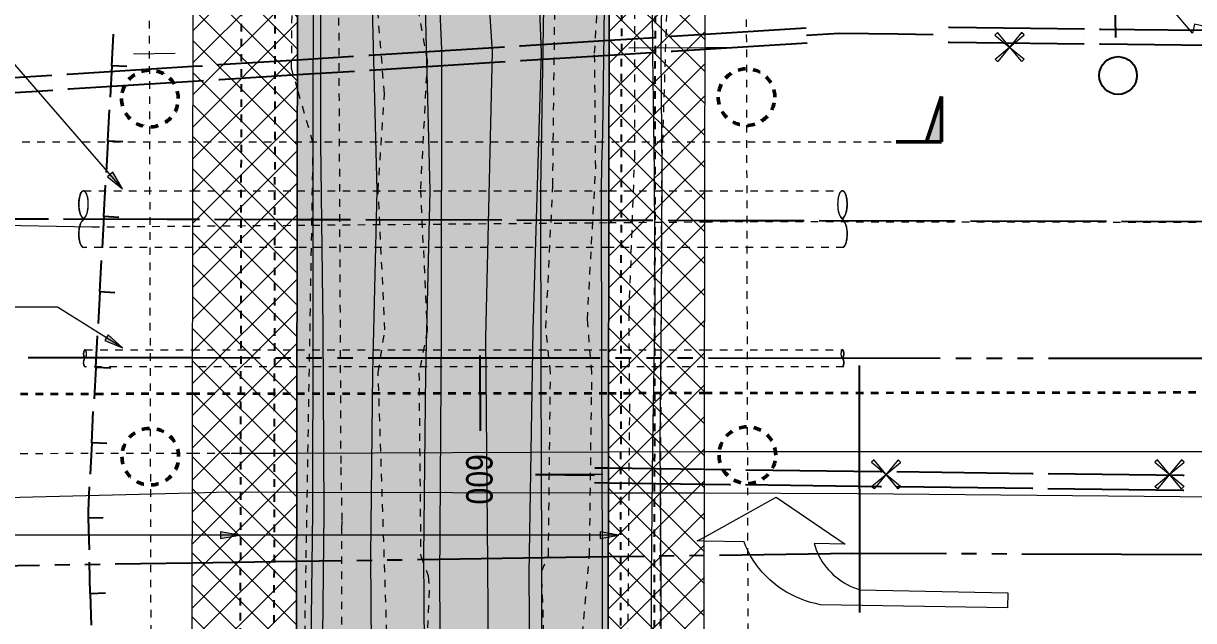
# Model space of a CAD drawing. Header units: metres. Extents: x 562 to 635, y 3 to 1699.
# Drawn here: x 575.13 to 590.61, y 1664.46 to 1672.36 of the extents above; entities that cross this region are included whole.
import ezdxf

# ---------------------------------------------------------------- set-up
doc = ezdxf.new("R2010")
doc.units = ezdxf.units.M
for name, pattern in [('ControlLine', [0.02, 0.0125, -0.0025, 0.0025, -0.0025]), ('Dot_Section Line', [0.02, 0, -0.02]), ('IMPORT-LNMK-LaneLine3 _3_', [0.012, 0.003, -0.009]), ('IMPORT-LNMK-LineCont _3_', [0.004, 0.001, -0.003]), ('JacobsDash', [0.0045, 0.003, -0.0015]), ('JacobsGridLine', [0.0145, 0.01, -0.001, 0.0025, -0.001])]:
    doc.linetypes.add(name, pattern=pattern)
for name, color, linetype, lineweight in [('D-BDGE', 7, 'Continuous', 13), ('D-BDGE-FNDN', 7, 'Continuous', 50), ('D-BDGE-FNDN-PILE-CONC', 7, 'Continuous', 50), ('D-BDGE-LINE', 7, 'Continuous', 9), ('D-ENHA-ANNO-TEXT', 7, 'Continuous', 9), ('D-ENHA-GEN-LINE', 7, 'Continuous', 9), ('D-ENHA-GEN-LINE-GRIDS', 7, 'Continuous', 9), ('D-ENHA-TEXT', 7, 'Continuous', 9)]:
    doc.layers.add(name, color=color, linetype=linetype, lineweight=lineweight)
doc.styles.add('Arial Narrow', font='ARIALN.TTF', dxfattribs={"height": 0.35})

# ---------------------------------------------------------------- blocks, each defined once
blk = doc.blocks.new('T2DPAA-T2D-PWA-RW-M2D-000002_ControlLinesMinor_rvt-1-DRG-2871023 - GENERAL ARRANGEMENT PLAN Copy 1')
at = {"layer": 'D-BDGE', "color": 150, "linetype": 'ControlLine', "lineweight": 35, "true_color": 0x0080ff}
for p, q in [((566.089, 1667.45), (577.363, 1667.464)), ((577.363, 1667.464), (578.749, 1667.466)), ((578.749, 1667.466), (582.87, 1667.471)), ((582.87, 1667.471), (584.143, 1667.473)), ((584.143, 1667.473), (600.485, 1667.493))]:
    blk.add_line(p, q, dxfattribs=at)
at = {"layer": 'D-ENHA-GEN-LINE', "color": 150, "lineweight": 25, "true_color": 0x0080ff}
blk.add_line((581.17, 1667.969), (581.171, 1666.969), dxfattribs=at)
at = {"layer": 'D-ENHA-GEN-LINE', "color": 150, "lineweight": 18, "true_color": 0x0080ff, "insert": (581.336, 1666.664), "char_height": 0.35, "width": 0.81772, "attachment_point": 1, "rotation": 270.0718, "style": 'Arial Narrow'}
blk.add_mtext('600', dxfattribs=at)
blk = doc.blocks.new('T2DPAA-T2D-PWA-SU-M2D-000003_250_dwg-40806560-DRG-2871023 - GENERAL ARRANGEMENT PLAN Copy 1')
at = {"color": 21, "lineweight": 25, "true_color": 0xeca3a3}
blk.add_line((35.716, 1581.112), (35.42, 1584.097), dxfattribs=at)
at = {"color": 9, "lineweight": 25, "true_color": 0xd0a3d0}
for p, q in [((35.302, 1581.093), (35.301, 1581.093)), ((31.623, 1580.9), (30.3, 1580.707)), ((32.069, 1580.866), (31.637, 1580.803)), ((32.837, 1580.92), (32.069, 1580.866)), ((33.306, 1580.953), (32.837, 1580.92)), ((31.651, 1580.705), (30.315, 1580.51)), ((29.644, 1580.611), (29.037, 1580.523)), ((29.672, 1580.417), (29.053, 1580.326)), ((29.658, 1580.514), (29.658, 1580.514)), ((27.679, 1580.225), (27.679, 1580.225)), ((25.686, 1580.034), (24.951, 1579.927)), ((25.7, 1579.936), (25.7, 1579.936)), ((23.706, 1579.745), (23.577, 1579.726)), ((25.714, 1579.839), (24.967, 1579.73)), ((23.721, 1579.648), (23.721, 1579.648)), ((23.735, 1579.55), (23.593, 1579.529)), ((21.742, 1579.359), (21.742, 1579.359)), ((35.305, 1575.188), (35.305, 1575.188)), ((29.493, 1574.883), (30.763, 1574.971)), ((33.31, 1575.05), (33.31, 1575.05)), ((29.313, 1574.87), (29.493, 1574.883)), ((31.315, 1574.911), (31.315, 1574.911)), ((28.539, 1574.718), (29.32, 1574.772)), ((29.326, 1574.674), (29.509, 1574.686)), ((29.509, 1574.686), (30.779, 1574.775))]:
    blk.add_line(p, q, dxfattribs=at)
at = {"color": 41, "lineweight": 25, "true_color": 0xffd0a3}
for p, q in [((22.508, 1579.65), (22.52, 1579.234)), ((22.537, 1578.651), (22.549, 1578.234)), ((22.566, 1577.651), (22.578, 1577.235)), ((22.595, 1576.652), (22.607, 1576.235)), ((22.624, 1575.652), (22.636, 1575.236)), ((22.653, 1574.653), (22.665, 1574.236)), ((22.798, 1572.66), (22.844, 1572.246))]:
    blk.add_line(p, q, dxfattribs=at)
at = {"color": 151, "lineweight": 25, "true_color": 0xa3b9ff}
for p, q in [((35.992, 1578.695), (37.787, 1578.839)), ((33.999, 1578.535), (35.793, 1578.679)), ((32.005, 1578.376), (33.799, 1578.519)), ((30.498, 1578.255), (31.806, 1578.36)), ((29.229, 1578.153), (29.812, 1578.2)), ((30.012, 1578.216), (30.498, 1578.255)), ((26.024, 1577.896), (27.819, 1578.04)), ((28.018, 1578.056), (29.229, 1578.153)), ((24.031, 1577.736), (25.121, 1577.824)), ((25.121, 1577.824), (25.825, 1577.88)), ((23.74, 1577.713), (23.831, 1577.72)), ((20.044, 1577.414), (21.838, 1577.559))]:
    blk.add_line(p, q, dxfattribs=at)
at = {"color": 253, "lineweight": 25, "true_color": 0xa3d0a3}
for p, q in [((35.178, 1576.81), (38.236, 1577.06)), ((30.693, 1576.443), (33.751, 1576.693)), ((33.955, 1576.709), (34.158, 1576.726)), ((34.362, 1576.743), (34.566, 1576.759)), ((34.77, 1576.776), (34.974, 1576.793)), ((32.965, 1573.251), (32.692, 1576.508)), ((29.469, 1576.342), (29.673, 1576.359)), ((29.877, 1576.376), (30.081, 1576.392)), ((30.285, 1576.409), (30.489, 1576.426)), ((26.208, 1576.075), (29.266, 1576.326)), ((25.392, 1576.009), (25.596, 1576.025)), ((25.8, 1576.042), (26.004, 1576.059)), ((21.723, 1575.708), (23.887, 1575.886)), ((23.887, 1575.886), (24.781, 1575.959)), ((24.984, 1575.975), (25.188, 1575.992))]:
    blk.add_line(p, q, dxfattribs=at)
at = {"color": 9, "lineweight": 25, "true_color": 0xd0d0a3}
for p, q in [((38.032, 1574.432), (35.041, 1574.197)), ((34.842, 1574.181), (34.642, 1574.166)), ((34.443, 1574.15), (34.244, 1574.134)), ((29.588, 1573.708), (27.075, 1573.463)), ((30.061, 1573.754), (29.588, 1573.708)), ((30.459, 1573.793), (30.26, 1573.773)), ((30.855, 1573.831), (30.658, 1573.812)), ((30.857, 1573.832), (30.855, 1573.831)), ((26.478, 1573.405), (26.279, 1573.386)), ((26.876, 1573.444), (26.677, 1573.425)), ((25.485, 1573.309), (24.106, 1573.175)), ((26.08, 1573.367), (25.485, 1573.309)), ((24.106, 1573.175), (23.094, 1573.076)), ((22.099, 1572.979), (19.113, 1572.689)), ((22.497, 1573.018), (22.298, 1572.999)), ((22.895, 1573.057), (22.696, 1573.037))]:
    blk.add_line(p, q, dxfattribs=at)
at = {"color": 9, "lineweight": 25, "true_color": 0xd0a3d0, "flags": 128}
for points in [[(37.29, 1581.331), (35.508, 1581.205), (35.494, 1581.204)], [(35.295, 1581.191), (33.513, 1581.066), (33.499, 1581.065)], [(37.304, 1581.135), (35.522, 1581.009), (35.508, 1581.008)], [(35.308, 1580.994), (33.527, 1580.869), (33.513, 1580.868)], [(30.3, 1580.707), (29.856, 1580.642), (29.842, 1580.64)], [(29.037, 1580.523), (27.877, 1580.353), (27.863, 1580.351)], [(30.315, 1580.51), (29.884, 1580.448), (29.87, 1580.446)], [(27.665, 1580.323), (25.898, 1580.065), (25.884, 1580.063)], [(29.053, 1580.326), (27.905, 1580.159), (27.891, 1580.157)], [(27.693, 1580.128), (25.926, 1579.87), (25.912, 1579.868)], [(24.951, 1579.927), (23.919, 1579.776), (23.905, 1579.774)], [(23.577, 1579.726), (21.939, 1579.487), (21.926, 1579.485)], [(24.967, 1579.73), (23.947, 1579.581), (23.933, 1579.579)], [(21.727, 1579.456), (19.96, 1579.198), (19.946, 1579.196)], [(23.593, 1579.529), (21.968, 1579.292), (21.954, 1579.29)], [(21.756, 1579.261), (19.989, 1579.003), (19.975, 1579.001)], [(35.298, 1575.287), (37.08, 1575.411), (37.094, 1575.411)], [(33.303, 1575.148), (35.085, 1575.272), (35.099, 1575.273)], [(31.308, 1575.009), (33.089, 1575.133), (33.103, 1575.134)], [(35.312, 1575.09), (37.093, 1575.214), (37.107, 1575.215)], [(30.763, 1574.971), (31.094, 1574.994), (31.108, 1574.995)], [(33.317, 1574.951), (35.098, 1575.075), (35.112, 1575.076)], [(30.779, 1574.775), (31.108, 1574.798), (31.122, 1574.799)], [(31.322, 1574.813), (33.103, 1574.936), (33.117, 1574.937)]]:
    blk.add_lwpolyline(points, dxfattribs=at)
at = {"color": 41, "lineweight": 25, "true_color": 0xffd0a3, "flags": 128}
for points in [[(22.708, 1579.656), (22.51, 1579.65), (22.508, 1579.65), (22.496, 1580.067)], [(22.737, 1578.657), (22.539, 1578.651), (22.537, 1578.651), (22.525, 1579.067)], [(22.766, 1577.657), (22.568, 1577.651), (22.566, 1577.651), (22.554, 1578.068)], [(22.795, 1576.658), (22.596, 1576.652), (22.595, 1576.652), (22.583, 1577.068)], [(22.824, 1575.658), (22.625, 1575.652), (22.624, 1575.652), (22.612, 1576.069)], [(22.852, 1574.659), (22.654, 1574.653), (22.653, 1574.653), (22.64, 1575.069)], [(22.669, 1574.07), (22.678, 1573.757), (22.69, 1573.654), (22.735, 1573.24)], [(22.888, 1573.676), (22.691, 1573.654), (22.69, 1573.654)], [(22.997, 1572.682), (22.8, 1572.66), (22.798, 1572.66), (22.753, 1573.074)]]:
    blk.add_lwpolyline(points, dxfattribs=at)
at = {"color": 151, "lineweight": 25, "true_color": 0xa3b9ff, "flags": 128}
blk.add_lwpolyline([(22.037, 1577.576), (23.407, 1577.686), (23.74, 1577.713)], dxfattribs=at)
at = {"color": 9, "lineweight": 25, "true_color": 0xd0d0a3, "flags": 128}
blk.add_lwpolyline([(34.044, 1574.119), (32.809, 1574.022), (31.056, 1573.851)], dxfattribs=at)
at = {"color": 21, "lineweight": 25, "true_color": 0xeca3a3}
blk.add_circle((35.788, 1580.615), 0.25, dxfattribs=at)
blk = doc.blocks.new('T2DPAA-T2D-PWA-SU-M2D-000001_ExistingUtilities_rvt-1-DRG-2871023 - GENERAL ARRANGEMENT PLAN Copy 1')
at = {"color": 254, "lineweight": 25, "true_color": 0xd0d0d0, "rotation": 355.285451560958}
blk.add_blockref('T2DPAA-T2D-PWA-SU-M2D-000003_250_dwg-40806560-DRG-2871023 - GENERAL ARRANGEMENT PLAN Copy 1', (424.033, 99.349), dxfattribs=at)
blk = doc.blocks.new('T2DPAA-T2D-PWA-SU-M2D-000002_dwg-40815123-DRG-2871023 - GENERAL ARRANGEMENT PLAN Copy 1')
at = {"color": 254, "linetype": 'IMPORT-LNMK-LaneLine3 _3_', "lineweight": 18, "true_color": 0xe1e1e1}
for p, q in [((40.363, 1557.391), (41.631, 1557.506)), ((36.259, 1557.018), (40.363, 1557.391)), ((34.879, 1556.893), (36.259, 1557.018)), ((33.552, 1556.773), (34.879, 1556.893))]:
    blk.add_line(p, q, dxfattribs=at)
at = {"color": 254, "lineweight": 18, "true_color": 0xe1e1e1}
for p, q in [((36.502, 1554.012), (40.608, 1554.365)), ((40.608, 1554.365), (41.876, 1554.474)), ((35.637, 1553.938), (36.502, 1554.012)), ((41.921, 1553.924), (40.652, 1553.822)), ((40.652, 1553.822), (36.544, 1553.493))]:
    blk.add_line(p, q, dxfattribs=at)
at = {"color": 254, "linetype": 'IMPORT-LNMK-LineCont _3_', "lineweight": 18, "true_color": 0xe1e1e1}
blk.add_line((35.121, 1553.895), (35.637, 1553.938), dxfattribs=at)
at = {"color": 254, "lineweight": 18, "true_color": 0xe1e1e1, "flags": 128}
for points in [[(37.198, 1583.952), (37.27, 1582.893), (37.723, 1577.044), (38.378, 1570.184), (38.623, 1566.544), (38.87, 1562.986), (39.289, 1559.563), (39.481, 1555.888), (39.694, 1552.674), (40.014, 1549.116), (40.24, 1546.437), (40.539, 1542.509), (40.784, 1539.34)], [(40.952, 1539.354), (40.835, 1540.856), (40.65, 1543.27), (40.449, 1545.683), (40.248, 1548.095), (40.037, 1550.507), (39.846, 1552.921), (39.635, 1555.333), (39.431, 1557.746), (39.273, 1560.162), (39.058, 1562.574), (38.843, 1564.985), (38.696, 1567.403), (38.495, 1569.816), (38.293, 1572.228), (38.13, 1574.644), (37.926, 1577.057), (37.686, 1579.466), (37.46, 1581.877), (37.296, 1583.961)], [(38.712, 1539.169), (38.615, 1540.674), (38.404, 1543.073), (38.161, 1545.457), (38.137, 1546.043), (37.971, 1547.911), (37.808, 1550.323), (37.589, 1552.733), (37.417, 1555.159), (37.277, 1557.564), (37.017, 1559.967), (36.841, 1562.395), (36.667, 1564.8), (36.424, 1567.204), (36.213, 1569.623), (36.016, 1572.039), (35.83, 1574.452), (35.626, 1576.863), (35.424, 1579.277), (35.233, 1581.691), (35.056, 1583.776)], [(39.411, 1539.227), (39.315, 1540.727), (39.103, 1543.139), (38.858, 1545.548), (38.671, 1547.962), (38.507, 1550.378), (38.288, 1552.789), (38.117, 1555.205), (37.976, 1557.623), (37.715, 1560.03), (37.541, 1562.445), (37.365, 1564.86), (37.122, 1567.27), (36.912, 1569.682), (36.715, 1572.095), (36.529, 1574.509), (36.325, 1576.921), (36.123, 1579.334), (35.932, 1581.748), (35.755, 1583.834)], [(35.948, 1583.849), (36.039, 1582.481), (36.473, 1576.824), (37, 1570.04), (37.252, 1566.359), (37.552, 1562.782), (37.969, 1559.493), (38.273, 1555.769), (38.523, 1552.495), (38.837, 1548.996), (38.999, 1546.364), (39.315, 1542.477), (39.504, 1539.234)], [(36.545, 1583.899), (36.629, 1582.613), (37.033, 1576.925), (37.617, 1570.129), (37.841, 1566.481), (38.136, 1562.903), (38.64, 1559.517), (38.862, 1555.739), (39.137, 1552.747), (39.47, 1549.042), (39.651, 1546.448), (39.969, 1542.463), (40.163, 1539.289)], [(42.024, 1542.917), (41.972, 1543.664), (41.861, 1545.597), (41.732, 1547.529), (41.623, 1549.258), (41.458, 1550.982), (41.314, 1552.756), (41.185, 1554.531), (41.068, 1556.317), (40.913, 1558.101), (40.764, 1559.651), (40.704, 1560.328), (40.566, 1562.144), (40.482, 1563.021), (40.495, 1563.083), (40.527, 1563.151), (40.846, 1563.492), (40.746, 1564.753), (40.723, 1565.153), (40.713, 1565.327)], [(41.417, 1565.229), (41.058, 1565.203), (40.989, 1565.198), (41.023, 1564.775), (41.125, 1563.519), (40.945, 1563.504), (40.89, 1563.434), (40.853, 1563.389), (40.628, 1563.107), (40.583, 1563.055), (40.546, 1563.012), (40.656, 1562.151), (40.82, 1560.338), (40.867, 1559.66), (41.009, 1558.108), (41.15, 1556.324), (41.278, 1554.538), (41.438, 1552.766), (41.584, 1550.993), (41.714, 1549.264), (41.845, 1547.536), (41.975, 1545.604), (42.088, 1543.672), (42.122, 1542.925)], [(35.777, 1562.984), (36.006, 1562.714), (36.08, 1562.626), (36.293, 1560.331), (36.475, 1558.136), (36.709, 1555.697), (36.924, 1553.258), (37.098, 1550.816), (37.244, 1548.952), (37.394, 1547.088), (37.407, 1546.936)], [(35.793, 1562.785), (35.959, 1562.593), (36.027, 1562.508), (36.2, 1560.323), (36.375, 1558.127), (36.576, 1555.688), (36.771, 1553.247), (36.945, 1550.805), (37.089, 1548.939), (37.247, 1547.075), (37.26, 1546.924)], [(41.118, 1547.242), (41.048, 1548.164), (40.838, 1550.574), (40.646, 1552.988), (40.435, 1555.402), (40.232, 1557.806), (40.209, 1558.138), (40.189, 1558.563), (40.074, 1560.224), (39.952, 1561.595)], [(24.51, 1556.009), (32.144, 1556.685), (33.552, 1556.773)], [(41.876, 1554.474), (42.899, 1554.562), (52.432, 1555.346), (56.106, 1555.6), (57.273, 1555.659), (58.18, 1555.652)], [(58.218, 1555.182), (56.618, 1555.05), (52.457, 1554.707), (43.939, 1554.085), (41.921, 1553.924)], [(41.967, 1553.347), (42.87, 1553.95), (43.833, 1553.408), (43.421, 1553.382), (43.437, 1553.341), (43.455, 1553.3), (43.476, 1553.261), (43.498, 1553.222), (43.523, 1553.185), (43.549, 1553.149), (43.577, 1553.114), (43.607, 1553.081), (43.639, 1553.049), (43.672, 1553.019), (43.707, 1552.99), (43.744, 1552.963), (43.781, 1552.939), (43.82, 1552.916), (43.861, 1552.895), (43.902, 1552.876), (43.944, 1552.859), (43.987, 1552.844), (44.031, 1552.832), (44.075, 1552.821)], [(36.544, 1553.493), (35.647, 1553.421), (35.164, 1553.369)], [(35.164, 1553.369), (29.224, 1552.728), (23.936, 1552.356)], [(41.972, 1553.293), (41.878, 1553.287), (41.967, 1553.347)], [(44.075, 1552.821), (46.029, 1552.941), (46.042, 1552.742), (43.574, 1552.58), (43.505, 1552.589), (43.437, 1552.6), (43.369, 1552.615), (43.302, 1552.634), (43.237, 1552.656), (43.173, 1552.681), (43.11, 1552.709), (43.048, 1552.741), (42.989, 1552.775), (42.932, 1552.813), (42.876, 1552.853), (42.823, 1552.896), (42.772, 1552.942), (42.724, 1552.991), (42.679, 1553.041), (42.636, 1553.094), (42.596, 1553.149), (42.559, 1553.206), (42.526, 1553.265), (42.495, 1553.325), (41.972, 1553.293)]]:
    blk.add_lwpolyline(points, dxfattribs=at)
at = {"color": 254, "linetype": 'IMPORT-LNMK-LaneLine3 _3_', "lineweight": 18, "true_color": 0xe1e1e1, "flags": 128}
blk.add_lwpolyline([(41.631, 1557.506), (42.162, 1557.554), (48.436, 1558.063), (55.725, 1558.735), (57.912, 1558.895)], dxfattribs=at)
at = {"color": 254, "linetype": 'IMPORT-LNMK-LineCont _3_', "lineweight": 18, "true_color": 0xe1e1e1, "flags": 128}
blk.add_lwpolyline([(23.888, 1552.94), (29.063, 1553.392), (35.121, 1553.895)], dxfattribs=at)
blk = doc.blocks.new('T2DPAA-T2D-PWA-SU-M2D-000100_Survey_rvt-1-DRG-2871023 - GENERAL ARRANGEMENT PLAN Copy 1')
at = {"color": 254, "lineweight": 18, "true_color": 0xe1e1e1, "rotation": 355.285451560958}
blk.add_blockref('T2DPAA-T2D-PWA-SU-M2D-000002_dwg-40815123-DRG-2871023 - GENERAL ARRANGEMENT PLAN Copy 1', (414.642, 120.923), dxfattribs=at)
blk = doc.blocks.new('T2DPAA-T2D-C3S-SD-M2D-100010_250_dwg-40816791-DRG-2871023 - GENERAL ARRANGEMENT PLAN Copy 1')
at = {"lineweight": 18, "flags": 128}
blk.add_lwpolyline([(288.28, -118.891), (288.719, -118.646), (288.702, -118.765), (289.002, -118.806), (288.952, -119.168), (288.652, -119.127), (288.636, -119.245), (288.28, -118.891), (288.085, -118.864)], dxfattribs=at)
blk = doc.blocks.new('T2DPAA-T2D-C3S-SD-XRF-100099_250_dwg-40820996-DRG-2871023 - GENERAL ARRANGEMENT PLAN Copy 1')
at = {"lineweight": 18}
for p, q in [((144.676, 3188.274), (144.676, 3188.274)), ((140.663, 3187.933), (139.655, 3187.847)), ((140.939, 3187.956), (140.663, 3187.933)), ((133.129, 3187.23), (133.68, 3187.284)), ((147.249, 3182.811), (147.249, 3182.811)), ((143.512, 3182.502), (143.512, 3182.502)), ((139.775, 3182.192), (138.889, 3182.119))]:
    blk.add_line(p, q, dxfattribs=at)
at = {"lineweight": 18, "flags": 128}
for points in [[(144.881, 3188.132), (144.851, 3188.096), (144.503, 3188.45), (144.5, 3188.453), (144.47, 3188.417), (144.878, 3188.134)], [(144.533, 3188.069), (144.497, 3188.099), (144.851, 3188.446), (144.854, 3188.45), (144.818, 3188.48), (144.536, 3188.072)], [(147.106, 3182.606), (147.07, 3182.636), (147.425, 3182.983), (147.428, 3182.986), (147.392, 3183.016), (147.109, 3182.609)], [(147.454, 3182.668), (147.424, 3182.632), (147.077, 3182.987), (147.074, 3182.99), (147.044, 3182.954), (147.451, 3182.671)], [(143.369, 3182.296), (143.333, 3182.327), (143.688, 3182.673), (143.691, 3182.677), (143.655, 3182.707), (143.371, 3182.3)], [(143.717, 3182.358), (143.687, 3182.323), (143.34, 3182.678), (143.337, 3182.68), (143.307, 3182.645), (143.714, 3182.361)]]:
    blk.add_lwpolyline(points, close=True, dxfattribs=at)
blk = doc.blocks.new('T2DPAA-T2D-PWC-SD-M2D-100001_ProposedDrainage_rvt-1-DRG-2871023 - GENERAL ARRANGEMENT PLAN Copy 1')
at = {"lineweight": 18, "rotation": 355.285451560958}
for name, p in [('T2DPAA-T2D-C3S-SD-M2D-100010_250_dwg-40816791-DRG-2871023 - GENERAL ARRANGEMENT PLAN Copy 1', (312.739, 1814.801)), ('T2DPAA-T2D-C3S-SD-XRF-100099_250_dwg-40820996-DRG-2871023 - GENERAL ARRANGEMENT PLAN Copy 1', (181.942, -1493.544))]:
    blk.add_blockref(name, p, dxfattribs=at)
blk = doc.blocks.new('01_SFO_FRP_Pile_CastInPlace_CS - CAST-IN-PLACE PILE - 0750-7668704-DRG-2871023 - GENERAL ARRANGEMENT PLAN Copy 1')
at = {"layer": 'D-BDGE-FNDN-PILE-CONC', "linetype": 'JacobsDash'}
for start, end in [(90, 270), (90, 270), (270, 90), (270, 90)]:
    blk.add_arc((0, 0), 0.375, start, end, dxfattribs=at)
blk = doc.blocks.new('SC_DET_BREAK LINE - Pipe Break-5582873-DRG-2871023 - GENERAL ARRANGEMENT PLAN Copy 1')
at = {"layer": 'D-BDGE-LINE', "color": 174, "lineweight": 13, "true_color": 0x0000a0}
for p, q in [((0.402, 0.02), (0.375, 0)), ((0.375, 0), (0.402, 0.02)), ((0.375, 0), (0.348, -0.02)), ((0.375, 0), (0.348, -0.02)), ((0.375, 0), (0.402, -0.02)), ((0.402, -0.02), (0.375, 0)), ((0.375, 0), (0.402, -0.02))]:
    blk.add_line(p, q, dxfattribs=at)
for centre, start_param, end_param in [((0.179, 0), 3.141593, 5.961804), ((0.571, 0), 3.462974, 9.103397)]:
    blk.add_ellipse(centre, major_axis=(0.179, 0), ratio=0.349427, start_param=start_param, end_param=end_param, dxfattribs=at)
for points, knots in [([(0.348, -0.02), (0.345, -0.023), (0.336, -0.03), (0.319, -0.039), (0.297, -0.047), (0.263, -0.056), (0.213, -0.063), (0.149, -0.063), (0.094, -0.056), (0.052, -0.045), (0.023, -0.032), (0.007, -0.019), (0.001, -0.008), (0, -0.003), (0, 0)], [0, 0, 0, 0, 0.0625, 0.125, 0.1875, 0.25, 0.375, 0.5, 0.625, 0.71875, 0.8125, 0.90625, 0.953125, 1, 1, 1, 1]), ([(0.402, -0.02), (0.404, -0.022), (0.41, -0.027), (0.419, -0.033), (0.43, -0.038), (0.439, -0.042), (0.446, -0.044), (0.453, -0.047), (0.462, -0.049), (0.47, -0.051), (0.479, -0.053), (0.488, -0.055), (0.497, -0.057), (0.507, -0.058), (0.517, -0.06), (0.527, -0.061), (0.537, -0.061), (0.548, -0.062), (0.558, -0.062), (0.569, -0.063), (0.579, -0.062), (0.59, -0.062), (0.6, -0.062), (0.61, -0.061), (0.62, -0.06), (0.631, -0.059), (0.64, -0.058), (0.65, -0.056), (0.659, -0.054), (0.668, -0.053), (0.677, -0.051), (0.685, -0.048), (0.693, -0.046), (0.701, -0.043), (0.708, -0.041), (0.714, -0.038), (0.722, -0.034), (0.729, -0.029), (0.735, -0.025), (0.739, -0.022), (0.742, -0.018), (0.746, -0.013), (0.749, -0.007), (0.75, 0), (0.749, 0.007), (0.746, 0.015), (0.74, 0.02), (0.735, 0.025), (0.731, 0.028), (0.726, 0.032), (0.72, 0.035), (0.714, 0.038), (0.708, 0.041), (0.701, 0.043), (0.693, 0.046), (0.685, 0.048), (0.677, 0.051), (0.668, 0.053), (0.659, 0.054), (0.65, 0.056), (0.64, 0.058), (0.631, 0.059), (0.62, 0.06), (0.61, 0.061), (0.6, 0.062), (0.59, 0.062), (0.579, 0.062), (0.569, 0.063), (0.558, 0.062), (0.548, 0.062), (0.537, 0.061), (0.527, 0.061), (0.517, 0.06), (0.507, 0.058), (0.497, 0.057), (0.488, 0.055), (0.479, 0.053), (0.47, 0.051), (0.462, 0.049), (0.453, 0.047), (0.446, 0.044), (0.439, 0.042), (0.43, 0.038), (0.419, 0.033), (0.41, 0.027), (0.404, 0.022), (0.402, 0.02)], [0, 0, 0, 0, 0.020833, 0.041667, 0.0625, 0.072917, 0.083333, 0.09375, 0.104167, 0.114583, 0.125, 0.135417, 0.145833, 0.15625, 0.166667, 0.177083, 0.1875, 0.197917, 0.208333, 0.21875, 0.229167, 0.239583, 0.25, 0.260417, 0.270833, 0.28125, 0.291667, 0.302083, 0.3125, 0.322917, 0.333333, 0.34375, 0.354167, 0.364583, 0.375, 0.385417, 0.395833, 0.416667, 0.427083, 0.4375, 0.447917, 0.458333, 0.479167, 0.5, 0.520833, 0.541667, 0.5625, 0.572917, 0.583333, 0.59375, 0.604167, 0.614583, 0.625, 0.635417, 0.645833, 0.65625, 0.666667, 0.677083, 0.6875, 0.697917, 0.708333, 0.71875, 0.729167, 0.739583, 0.75, 0.760417, 0.770833, 0.78125, 0.791667, 0.802083, 0.8125, 0.822917, 0.833333, 0.84375, 0.854167, 0.864583, 0.875, 0.885417, 0.895833, 0.90625, 0.916667, 0.927083, 0.9375, 0.958333, 0.979167, 1, 1, 1, 1]), ([(0.75, 0), (0.75, -0.004), (0.748, -0.011), (0.74, -0.022), (0.726, -0.032), (0.708, -0.041), (0.686, -0.048), (0.66, -0.055), (0.631, -0.059), (0.59, -0.063), (0.537, -0.063), (0.487, -0.056), (0.453, -0.047), (0.431, -0.039), (0.414, -0.03), (0.405, -0.023), (0.402, -0.02)], [0, 0, 0, 0, 0.0625, 0.125, 0.1875, 0.25, 0.3125, 0.375, 0.4375, 0.5, 0.625, 0.75, 0.8125, 0.875, 0.9375, 1, 1, 1, 1])]:
    blk.add_open_spline(points, degree=3, knots=knots, dxfattribs=at)
blk = doc.blocks.new('SC_DET_BREAK LINE - Pipe Break-5582920-DRG-2871023 - GENERAL ARRANGEMENT PLAN Copy 1')
at = {"layer": 'D-BDGE-LINE', "color": 174, "lineweight": 13, "true_color": 0x0000a0}
for p, q in [((0.348, 0.02), (0.375, 0)), ((0.375, 0), (0.348, 0.02)), ((0.402, 0.02), (0.375, 0)), ((0.375, 0), (0.402, 0.02)), ((0.375, 0), (0.402, 0.02)), ((0.375, 0), (0.402, -0.02)), ((0.375, 0), (0.402, -0.02))]:
    blk.add_line(p, q, dxfattribs=at)
for centre, major_axis, end_param in [((0.179, 0), (-0.179, 0), 6.283185), ((0.571, 0), (0.179, 0), 9.103397)]:
    blk.add_ellipse(centre, major_axis=major_axis, ratio=0.349427, start_param=3.462974, end_param=end_param, dxfattribs=at)
for points, knots in [([(0, 0), (0, 0.004), (0.002, 0.011), (0.01, 0.022), (0.024, 0.032), (0.042, 0.041), (0.064, 0.048), (0.09, 0.055), (0.119, 0.059), (0.16, 0.063), (0.213, 0.063), (0.263, 0.056), (0.297, 0.047), (0.319, 0.039), (0.336, 0.03), (0.345, 0.023), (0.348, 0.02)], [0, 0, 0, 0, 0.0625, 0.125, 0.1875, 0.25, 0.3125, 0.375, 0.4375, 0.5, 0.625, 0.75, 0.8125, 0.875, 0.9375, 1, 1, 1, 1]), ([(0.402, -0.02), (0.404, -0.022), (0.41, -0.027), (0.419, -0.033), (0.43, -0.038), (0.439, -0.042), (0.446, -0.044), (0.453, -0.047), (0.462, -0.049), (0.47, -0.051), (0.479, -0.053), (0.488, -0.055), (0.497, -0.057), (0.507, -0.058), (0.517, -0.06), (0.527, -0.061), (0.537, -0.061), (0.548, -0.062), (0.558, -0.062), (0.569, -0.063), (0.579, -0.062), (0.59, -0.062), (0.6, -0.062), (0.61, -0.061), (0.62, -0.06), (0.631, -0.059), (0.64, -0.058), (0.65, -0.056), (0.659, -0.054), (0.668, -0.053), (0.677, -0.051), (0.685, -0.048), (0.693, -0.046), (0.701, -0.043), (0.708, -0.041), (0.714, -0.038), (0.722, -0.034), (0.729, -0.029), (0.735, -0.025), (0.739, -0.022), (0.742, -0.018), (0.746, -0.013), (0.749, -0.007), (0.75, 0), (0.749, 0.007), (0.746, 0.015), (0.74, 0.02), (0.735, 0.025), (0.731, 0.028), (0.726, 0.032), (0.72, 0.035), (0.714, 0.038), (0.708, 0.041), (0.701, 0.043), (0.693, 0.046), (0.685, 0.048), (0.677, 0.051), (0.668, 0.053), (0.659, 0.054), (0.65, 0.056), (0.64, 0.058), (0.631, 0.059), (0.62, 0.06), (0.61, 0.061), (0.6, 0.062), (0.59, 0.062), (0.579, 0.062), (0.569, 0.063), (0.558, 0.062), (0.548, 0.062), (0.537, 0.061), (0.527, 0.061), (0.517, 0.06), (0.507, 0.058), (0.497, 0.057), (0.488, 0.055), (0.479, 0.053), (0.47, 0.051), (0.462, 0.049), (0.453, 0.047), (0.446, 0.044), (0.439, 0.042), (0.43, 0.038), (0.419, 0.033), (0.41, 0.027), (0.404, 0.022), (0.402, 0.02)], [0, 0, 0, 0, 0.020833, 0.041667, 0.0625, 0.072917, 0.083333, 0.09375, 0.104167, 0.114583, 0.125, 0.135417, 0.145833, 0.15625, 0.166667, 0.177083, 0.1875, 0.197917, 0.208333, 0.21875, 0.229167, 0.239583, 0.25, 0.260417, 0.270833, 0.28125, 0.291667, 0.302083, 0.3125, 0.322917, 0.333333, 0.34375, 0.354167, 0.364583, 0.375, 0.385417, 0.395833, 0.416667, 0.427083, 0.4375, 0.447917, 0.458333, 0.479167, 0.5, 0.520833, 0.541667, 0.5625, 0.572917, 0.583333, 0.59375, 0.604167, 0.614583, 0.625, 0.635417, 0.645833, 0.65625, 0.666667, 0.677083, 0.6875, 0.697917, 0.708333, 0.71875, 0.729167, 0.739583, 0.75, 0.760417, 0.770833, 0.78125, 0.791667, 0.802083, 0.8125, 0.822917, 0.833333, 0.84375, 0.854167, 0.864583, 0.875, 0.885417, 0.895833, 0.90625, 0.916667, 0.927083, 0.9375, 0.958333, 0.979167, 1, 1, 1, 1]), ([(0.402, 0.02), (0.405, 0.023), (0.414, 0.03), (0.431, 0.039), (0.453, 0.047), (0.487, 0.056), (0.537, 0.063), (0.601, 0.063), (0.656, 0.056), (0.698, 0.045), (0.727, 0.032), (0.743, 0.019), (0.749, 0.008), (0.75, 0.003), (0.75, 0)], [0, 0, 0, 0, 0.0625, 0.125, 0.1875, 0.25, 0.375, 0.5, 0.625, 0.71875, 0.8125, 0.90625, 0.953125, 1, 1, 1, 1])]:
    blk.add_open_spline(points, degree=3, knots=knots, dxfattribs=at)
blk = doc.blocks.new('SC_DET_BREAK LINE - Pipe Break-5583315-DRG-2871023 - GENERAL ARRANGEMENT PLAN Copy 1')
at = {"layer": 'D-BDGE-LINE', "color": 143, "lineweight": 13, "true_color": 0x78aac8}
for p, q in [((0.121, 0.006), (0.113, 0)), ((0.113, 0), (0.121, 0.006)), ((0.113, 0), (0.104, -0.006)), ((0.113, 0), (0.104, -0.006)), ((0.113, 0), (0.121, -0.006)), ((0.121, -0.006), (0.113, 0)), ((0.113, 0), (0.121, -0.006))]:
    blk.add_line(p, q, dxfattribs=at)
for centre, start_param, end_param in [((0.054, 0), 3.141593, 5.961804), ((0.171, 0), 3.462974, 9.103397)]:
    blk.add_ellipse(centre, major_axis=(0.0536, 0), ratio=0.349427, start_param=start_param, end_param=end_param, dxfattribs=at)
for points, knots in [([(0.104, -0.006), (0.103, -0.007), (0.101, -0.009), (0.096, -0.012), (0.089, -0.014), (0.079, -0.017), (0.064, -0.019), (0.045, -0.019), (0.024, -0.016), (0.009, -0.011), (0.001, -0.005), (0, -0.002), (0, 0)], [0, 0, 0, 0, 0.0625, 0.125, 0.1875, 0.25, 0.375, 0.5, 0.625, 0.8125, 0.90625, 1, 1, 1, 1]), ([(0.121, -0.006), (0.122, -0.007), (0.125, -0.01), (0.133, -0.013), (0.143, -0.016), (0.159, -0.019), (0.18, -0.019), (0.204, -0.016), (0.218, -0.01), (0.224, -0.004), (0.226, 0), (0.224, 0.004), (0.22, 0.009), (0.213, 0.012), (0.203, 0.015), (0.192, 0.017), (0.18, 0.019), (0.167, 0.019), (0.155, 0.018), (0.143, 0.016), (0.133, 0.013), (0.125, 0.01), (0.122, 0.007), (0.121, 0.006)], [0, 0, 0, 0, 0.041667, 0.083333, 0.125, 0.166667, 0.25, 0.333333, 0.416667, 0.458333, 0.5, 0.541667, 0.583333, 0.625, 0.666667, 0.708333, 0.75, 0.791667, 0.833333, 0.875, 0.916667, 0.958333, 1, 1, 1, 1]), ([(0.225, 0), (0.225, -0.001), (0.224, -0.003), (0.222, -0.006), (0.218, -0.009), (0.212, -0.012), (0.206, -0.015), (0.195, -0.017), (0.18, -0.019), (0.161, -0.019), (0.143, -0.016), (0.131, -0.013), (0.124, -0.009), (0.122, -0.007), (0.121, -0.006)], [0, 0, 0, 0, 0.0625, 0.125, 0.1875, 0.25, 0.3125, 0.375, 0.5, 0.625, 0.75, 0.875, 0.9375, 1, 1, 1, 1])]:
    blk.add_open_spline(points, degree=3, knots=knots, dxfattribs=at)
blk = doc.blocks.new('SC_DET_BREAK LINE - Pipe Break-5583387-DRG-2871023 - GENERAL ARRANGEMENT PLAN Copy 1')
at = {"layer": 'D-BDGE-LINE', "color": 143, "lineweight": 13, "true_color": 0x78aac8}
for p, q in [((0.104, 0.006), (0.113, 0)), ((0.113, 0), (0.104, 0.006)), ((0.121, 0.006), (0.113, 0)), ((0.113, 0), (0.121, 0.006)), ((0.113, 0), (0.121, 0.006)), ((0.113, 0), (0.121, -0.006)), ((0.113, 0), (0.121, -0.006))]:
    blk.add_line(p, q, dxfattribs=at)
for centre, major_axis, end_param in [((0.054, 0), (-0.0536, 0), 6.283185), ((0.171, 0), (0.0536, 0), 9.103397)]:
    blk.add_ellipse(centre, major_axis=major_axis, ratio=0.349427, start_param=3.462974, end_param=end_param, dxfattribs=at)
for points, knots in [([(0, 0), (0, 0.001), (0.001, 0.003), (0.003, 0.006), (0.007, 0.009), (0.013, 0.012), (0.019, 0.015), (0.03, 0.017), (0.045, 0.019), (0.064, 0.019), (0.082, 0.016), (0.094, 0.013), (0.101, 0.009), (0.103, 0.007), (0.104, 0.006)], [0, 0, 0, 0, 0.0625, 0.125, 0.1875, 0.25, 0.3125, 0.375, 0.5, 0.625, 0.75, 0.875, 0.9375, 1, 1, 1, 1]), ([(0.121, -0.006), (0.122, -0.007), (0.125, -0.01), (0.133, -0.013), (0.143, -0.016), (0.159, -0.019), (0.18, -0.019), (0.204, -0.016), (0.218, -0.01), (0.224, -0.004), (0.226, 0), (0.224, 0.004), (0.22, 0.009), (0.213, 0.012), (0.203, 0.015), (0.192, 0.017), (0.18, 0.019), (0.167, 0.019), (0.155, 0.018), (0.143, 0.016), (0.133, 0.013), (0.125, 0.01), (0.122, 0.007), (0.121, 0.006)], [0, 0, 0, 0, 0.041667, 0.083333, 0.125, 0.166667, 0.25, 0.333333, 0.416667, 0.458333, 0.5, 0.541667, 0.583333, 0.625, 0.666667, 0.708333, 0.75, 0.791667, 0.833333, 0.875, 0.916667, 0.958333, 1, 1, 1, 1]), ([(0.121, 0.006), (0.122, 0.007), (0.124, 0.009), (0.129, 0.012), (0.136, 0.014), (0.146, 0.017), (0.161, 0.019), (0.18, 0.019), (0.201, 0.016), (0.216, 0.011), (0.224, 0.005), (0.225, 0.002), (0.225, 0)], [0, 0, 0, 0, 0.0625, 0.125, 0.1875, 0.25, 0.375, 0.5, 0.625, 0.8125, 0.90625, 1, 1, 1, 1])]:
    blk.add_open_spline(points, degree=3, knots=knots, dxfattribs=at)
blk = doc.blocks.new('Section - sectionTail-4870194-DRG-2871023 - GENERAL ARRANGEMENT PLAN Copy 1')
at = {"layer": 'D-ENHA-ANNO-TEXT'}
blk.add_hatch(color=256, dxfattribs=at).paths.add_polyline_path([(-0.006, 0.006), (-0.004, 0), (-0.006, 0)])
at = {"layer": 'D-ENHA-ANNO-TEXT', "lineweight": 50}
for p, q in [((-0.006, 0.006), (-0.006, 0)), ((-0.004, 0), (-0.006, 0.006)), ((-0.006, 0), (-0.004, 0)), ((-0.006, 0), (0, 0))]:
    blk.add_line(p, q, dxfattribs=at)

msp = doc.modelspace()

# ---------------------------------------------------------------- hatches: boundary and pattern name
at = {"layer": 'D-BDGE-LINE', "true_color": 0x888888}
h = msp.add_hatch(dxfattribs=at)
h.set_pattern_fill('FP_1', color=252, style=0, pattern_type=2)
h.set_pattern_definition([(45, (-669.182, -1313.344), (-0.212132034, 0.212132034), []), (135, (-669.182, -1313.344), (-0.212132034, -0.212132034), [])])
h.paths.add_polyline_path([(583.4622, 1655.1657), (584.1222, 1655.1657), (584.1559, 1675.296), (584.9232, 1675.296), (584.9232, 1677.6074), (582.8868, 1677.6074), (582.882, 1674.7505), (582.0819, 1674.7505), (582.0805, 1673.9505), (582.8807, 1673.9505), (582.8566, 1659.5505), (582.0566, 1659.5505), (582.0552, 1658.7505), (582.8552, 1658.7505), (582.8492, 1655.1657), (583.2872, 1655.1657)])
h.paths.add_polyline_path([(577.9825, 1655.1748), (578.7275, 1655.1748), (578.7337, 1658.7505), (579.5103, 1658.7505), (579.5103, 1659.5505), (578.735, 1659.5505), (578.735, 1659.8261), (578.6493, 1659.8097), (578.5616, 1659.8053), (578.4659, 1659.8148), (578.3885, 1659.8324), (578.3063, 1659.8635), (578.2292, 1659.9055), (578.1586, 1659.9576), (578.0958, 1660.019), (578.0419, 1660.0883), (577.9981, 1660.1644), (577.9651, 1660.2458), (577.9435, 1660.3309), (577.9339, 1660.4182), (577.9465, 1660.5054), (577.9701, 1660.5903), (578.0043, 1660.6715), (578.0485, 1660.7478), (578.102, 1660.8178), (578.164, 1660.8804), (578.2335, 1660.9346), (578.3092, 1660.9796), (578.3901, 1661.0147), (578.4748, 1661.0391), (578.5618, 1661.0526), (578.6499, 1661.055), (578.7376, 1661.0462), (578.7661, 1677.6204), (578.1432, 1677.6204), (578.1432, 1675.3191), (577.3471, 1675.3191), (577.3471, 1675.1602), (577.3759, 1675.1602), (577.3425, 1655.1748), (577.9651, 1655.1748)])
at = {"layer": 'D-BDGE-LINE', "true_color": 0xc0c0c0}
msp.add_hatch(color=9, dxfattribs=at).paths.add_polyline_path([(582.8492, 1655.1657), (582.8552, 1658.7505), (582.0552, 1658.7505), (582.0566, 1659.5505), (582.8566, 1659.5505), (582.8807, 1673.9505), (582.0805, 1673.9505), (582.0819, 1674.7505), (582.882, 1674.7505), (582.8868, 1677.6074), (578.7661, 1677.6204), (578.7355, 1659.5505), (579.5103, 1659.5505), (579.5103, 1658.7505), (578.7337, 1658.7505), (578.7275, 1655.1748), (582.0552, 1655.1674)])
at = {"layer": 'D-ENHA-TEXT'}
for points in [[(576.4411, 1670.1757), (576.3104, 1670.3934), (576.2438, 1670.3355)], [(576.4411, 1668.0714), (576.2526, 1668.2414), (576.2058, 1668.1667)], [(577.988, 1665.5878), (577.738, 1665.6319), (577.738, 1665.5438)], [(583.0084, 1665.5878), (582.7584, 1665.6319), (582.7584, 1665.5438)]]:
    msp.add_hatch(color=256, dxfattribs=at).paths.add_polyline_path(points)

# ---------------------------------------------------------------- linework, layer by layer
at = {"layer": 'D-BDGE', "color": 8, "lineweight": 18, "true_color": 0x808080}
for p, q in [((578.7661, 1677.6204), (578.7376, 1661.0462)), ((582.8566, 1659.5505), (582.8807, 1673.9505))]:
    msp.add_line(p, q, dxfattribs=at)
at = {"layer": 'D-BDGE', "color": 252, "lineweight": 18, "true_color": 0x888888}
for p, q in [((578.7376, 1661.0462), (578.7661, 1677.6204)), ((584.1222, 1655.1657), (584.1559, 1675.296)), ((577.3759, 1675.1602), (577.3425, 1655.1748)), ((582.8807, 1673.9505), (582.8566, 1659.5505))]:
    msp.add_line(p, q, dxfattribs=at)
at = {"layer": 'D-BDGE', "color": 8, "linetype": 'JacobsDash', "lineweight": 18, "true_color": 0x808080}
for p, q in [((583.5763, 1670.3888), (583.7426, 1675.6662)), ((578.677, 1671.7694), (578.7049, 1675.0993)), ((579.332, 1666.5382), (579.3022, 1672.8432)), ((579.9058, 1671.4367), (579.8147, 1672.573)), ((580.3498, 1672.5606), (580.4714, 1671.8713)), ((582.1336, 1670.2147), (582.1604, 1672.5945)), ((582.687, 1671.9698), (582.7184, 1672.5089)), ((583.217, 1672.0263), (583.2193, 1672.5663)), ((583.217, 1670.5863), (583.217, 1672.0263)), ((580.4714, 1671.8713), (580.3816, 1670.1586)), ((582.7017, 1670.4499), (582.687, 1671.9698)), ((578.7556, 1671.4962), (578.677, 1671.7694)), ((578.9589, 1670.7892), (578.7556, 1671.4962)), ((579.8227, 1670.1544), (579.9058, 1671.4367)), ((578.9589, 1670.7892), (578.7697, 1659.5505)), ((583.1432, 1668.5277), (583.217, 1670.5863)), ((582.5914, 1668.4429), (582.7017, 1670.4499)), ((583.5406, 1659.7837), (583.5763, 1670.3888)), ((582.0412, 1668.3319), (582.1336, 1670.2147)), ((579.9128, 1668.3066), (579.8227, 1670.1544)), ((580.3816, 1670.1586), (580.4722, 1668.3008)), ((583.1513, 1667.2277), (583.1432, 1668.5277)), ((579.8236, 1667.7436), (579.9128, 1668.3066)), ((582.1034, 1667.7402), (582.0412, 1668.3319)), ((582.6509, 1667.7455), (582.5914, 1668.4429)), ((580.4722, 1668.3008), (580.3625, 1667.7364)), ((579.9372, 1664.3005), (579.8236, 1667.7436)), ((580.3625, 1667.7364), (580.3854, 1665.3115)), ((582.0756, 1665.3204), (582.1034, 1667.7402)), ((582.6195, 1665.3157), (582.6509, 1667.7455)), ((583.1285, 1664.2478), (583.1513, 1667.2277)), ((579.3486, 1665.7843), (579.332, 1666.5382)), ((579.3402, 1665.6734), (579.3486, 1665.7843)), ((579.3429, 1664.2084), (579.3402, 1665.6734)), ((580.3854, 1665.3115), (580.4857, 1665.0501)), ((581.9863, 1665.1193), (582.0756, 1665.3204)), ((582.5278, 1664.2797), (582.6195, 1665.3157)), ((582.0642, 1662.9006), (581.9863, 1665.1193)), ((580.4857, 1665.0501), (580.499, 1664.8606)), ((580.499, 1664.8606), (580.4077, 1662.8977))]:
    msp.add_line(p, q, dxfattribs=at)
at = {"layer": 'D-BDGE', "color": 252, "linetype": 'JacobsDash', "lineweight": 25, "true_color": 0x888888}
for p, q in [((583.0459, 1675.2957), (583.0122, 1655.1657)), ((583.4622, 1655.1657), (583.4959, 1675.2949)), ((578.0159, 1675.1591), (577.9916, 1660.6415)), ((578.4423, 1661.0297), (578.4659, 1675.1583))]:
    msp.add_line(p, q, dxfattribs=at)
at = {"layer": 'D-BDGE', "color": 164, "linetype": 'JacobsDash', "lineweight": 9, "true_color": 0x002699}
for p, q in [((575.925, 1670.1486), (577.3675, 1670.1486)), ((577.3675, 1670.1486), (578.7533, 1670.1486)), ((578.7533, 1670.1486), (582.8743, 1670.1486)), ((582.8743, 1670.1486), (584.1473, 1670.1486)), ((584.1473, 1670.1486), (585.965, 1670.1486)), ((577.3663, 1669.3986), (575.925, 1669.3986)), ((578.752, 1669.3986), (577.3663, 1669.3986)), ((582.873, 1669.3986), (578.752, 1669.3986)), ((584.146, 1669.3986), (582.873, 1669.3986)), ((585.985, 1669.3986), (584.146, 1669.3986))]:
    msp.add_line(p, q, dxfattribs=at)
at = {"layer": 'D-BDGE', "color": 143, "linetype": 'JacobsDash', "lineweight": 18, "true_color": 0x78aac8}
for p, q in [((575.9447, 1668.0443), (577.364, 1668.0443)), ((577.364, 1668.0443), (578.7497, 1668.0443)), ((578.7497, 1668.0443), (582.8708, 1668.0443)), ((582.8708, 1668.0443), (584.1438, 1668.0443)), ((584.1438, 1668.0443), (585.965, 1668.0443)), ((577.3636, 1667.8193), (575.9447, 1667.8193)), ((578.7493, 1667.8193), (577.3636, 1667.8193)), ((582.8704, 1667.8193), (578.7493, 1667.8193)), ((584.1434, 1667.8193), (582.8704, 1667.8193)), ((585.985, 1667.8193), (584.1434, 1667.8193))]:
    msp.add_line(p, q, dxfattribs=at)
at = {"layer": 'D-ENHA-ANNO-TEXT', "color": 7, "linetype": 'Dot_Section Line', "true_color": 0xffffff}
msp.add_line((573.7122, 1670.7953), (586.6772, 1670.7953), dxfattribs=at)
at = {"layer": 'D-ENHA-GEN-LINE-GRIDS', "linetype": 'JacobsGridLine', "lineweight": 18}
for p, q in [((576.739, 1694.5988), (576.8386, 1654.1859)), ((584.639, 1694.6182), (584.7366, 1654.9899))]:
    msp.add_line(p, q, dxfattribs=at)
at = {"layer": 'D-ENHA-TEXT'}
for p, q in [((576.4411, 1670.1757), (574.5579, 1672.3436)), ((576.3104, 1670.3934), (576.2438, 1670.3355)), ((576.2438, 1670.3355), (576.4411, 1670.1757)), ((576.4411, 1670.1757), (576.3104, 1670.3934)), ((575.5821, 1668.6092), (573.8015, 1668.6092)), ((576.4411, 1668.0714), (575.5821, 1668.6092)), ((576.2526, 1668.2414), (576.2058, 1668.1667)), ((576.2058, 1668.1667), (576.4411, 1668.0714)), ((576.4411, 1668.0714), (576.2526, 1668.2414)), ((575.1452, 1665.5878), (573.8937, 1665.5878)), ((583.0084, 1665.5878), (575.1452, 1665.5878)), ((577.988, 1665.5878), (575.1452, 1665.5878)), ((577.988, 1665.5878), (577.738, 1665.6319)), ((577.738, 1665.6319), (577.738, 1665.5438)), ((577.738, 1665.5438), (577.988, 1665.5878)), ((583.0084, 1665.5878), (582.7584, 1665.6319)), ((582.7584, 1665.6319), (582.7584, 1665.5438)), ((582.7584, 1665.5438), (583.0084, 1665.5878))]:
    msp.add_line(p, q, dxfattribs=at)

# ---------------------------------------------------------------- block references
at = {"color": 254, "lineweight": 5, "true_color": 0xe1e1e1}
msp.add_blockref('T2DPAA-T2D-PWA-SU-M2D-000100_Survey_rvt-1-DRG-2871023 - GENERAL ARRANGEMENT PLAN Copy 1', (0, 0), dxfattribs=at)
at = {"lineweight": 5}
for name in ['T2DPAA-T2D-PWA-SU-M2D-000001_ExistingUtilities_rvt-1-DRG-2871023 - GENERAL ARRANGEMENT PLAN Copy 1', 'T2DPAA-T2D-PWC-SD-M2D-100001_ProposedDrainage_rvt-1-DRG-2871023 - GENERAL ARRANGEMENT PLAN Copy 1', 'T2DPAA-T2D-PWA-RW-M2D-000002_ControlLinesMinor_rvt-1-DRG-2871023 - GENERAL ARRANGEMENT PLAN Copy 1']:
    msp.add_blockref(name, (0, 0), dxfattribs=at)
at = {"layer": 'D-BDGE-FNDN', "linetype": 'JacobsDash'}
for p, rotation in [((576.8026, 1671.3691), 270.1411347535746), ((584.6962, 1671.3886), 90.14113475357492), ((576.8079, 1666.6291), 270.1411347535742), ((584.7079, 1666.6486), 90.15320460649058)]:
    msp.add_blockref('01_SFO_FRP_Pile_CastInPlace_CS - CAST-IN-PLACE PILE - 0750-7668704-DRG-2871023 - GENERAL ARRANGEMENT PLAN Copy 1', p, dxfattribs=dict(at, rotation=rotation))
at = {"layer": 'D-BDGE-LINE', "color": 174, "true_color": 0x0000a0}
for name, p, rotation in [('SC_DET_BREAK LINE - Pipe Break-5582920-DRG-2871023 - GENERAL ARRANGEMENT PLAN Copy 1', (575.925, 1669.3986), 89.99999999992039), ('SC_DET_BREAK LINE - Pipe Break-5582873-DRG-2871023 - GENERAL ARRANGEMENT PLAN Copy 1', (585.965, 1669.3986), 90.00000000000293)]:
    msp.add_blockref(name, p, dxfattribs=dict(at, rotation=rotation))
at = {"layer": 'D-BDGE-LINE', "color": 143, "true_color": 0x78aac8}
for name, p, rotation in [('SC_DET_BREAK LINE - Pipe Break-5583387-DRG-2871023 - GENERAL ARRANGEMENT PLAN Copy 1', (575.9447, 1667.8193), 90.00000000002795), ('SC_DET_BREAK LINE - Pipe Break-5583315-DRG-2871023 - GENERAL ARRANGEMENT PLAN Copy 1', (585.965, 1667.8193), 90.00000000000293)]:
    msp.add_blockref(name, p, dxfattribs=dict(at, rotation=rotation))
at = {"layer": 'D-ENHA-ANNO-TEXT', "lineweight": 50, "extrusion": (0, 0, -1), "xscale": 99.99999999999997, "yscale": 99.99999999999997, "zscale": 99.99999999999997}
msp.add_blockref('Section - sectionTail-4870194-DRG-2871023 - GENERAL ARRANGEMENT PLAN Copy 1', (-586.6772, 1670.7953), dxfattribs=at)

doc.saveas('drawing.dxf')
